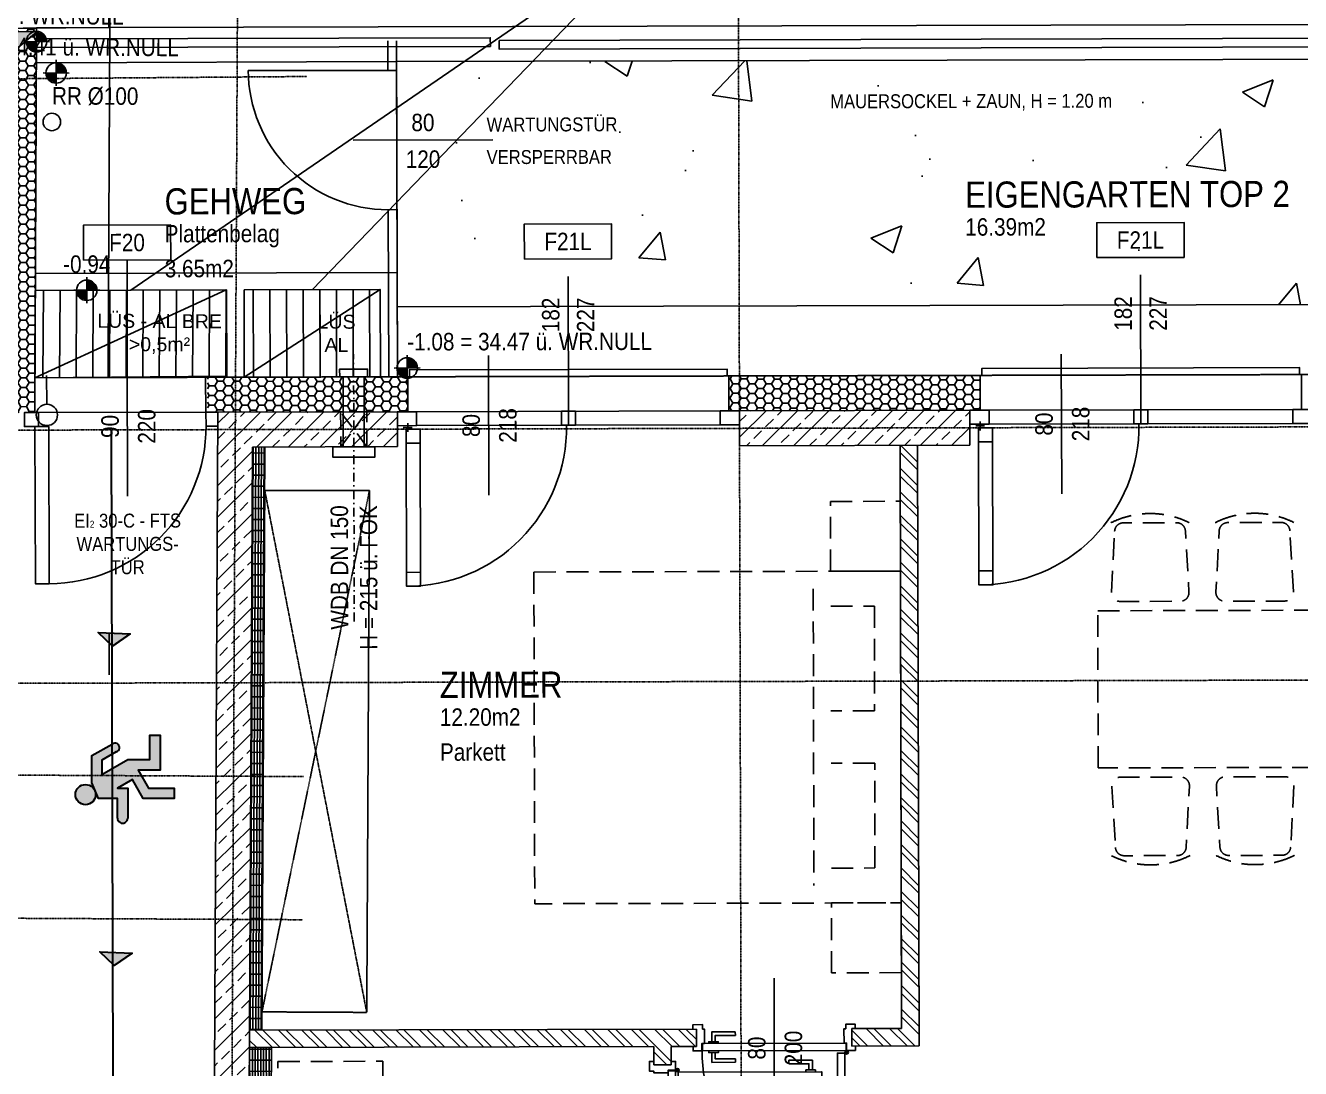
# Model space of a CAD drawing. Header units: millimetres. Extents: x -5498 to 144064, y 340 to 109563.
# Drawn here: x 21912 to 29217, y 68796 to 74769 of the extents above; entities that cross this region are included whole.
import ezdxf
from ezdxf.enums import TextEntityAlignment as Align

# ---------------------------------------------------------------- set-up
doc = ezdxf.new("R2010")
doc.units = ezdxf.units.MM
for name, pattern in [('HIDDEN', [0.375, 0.25, -0.125]), ('HIDDEN2', [0.1875, 0.125, -0.0625]), ('STRICHLINIE', [0.75, 0.5, -0.25]), ('STRICHPUNKT', [1, 0.5, -0.25, 0, -0.25])]:
    doc.linetypes.add(name, pattern=pattern)
doc.layers.add('00_HLP---------M0', color=251, linetype='Continuous', plot=False)
for name, color, linetype in [('00_HLP-G00-LEG-M0', 6, 'Continuous'), ('01-BFL-G00-LEG-M0', 251, 'Continuous'), ('01-SYM-G00-Leg-M0', 251, 'Continuous'), ('01-TXT---------M0', 251, 'Continuous'), ('01-TXT---------PP', 1, 'Continuous'), ('01-TXT-G00-LEG-M0', 1, 'Continuous'), ('02-ANS-G00-LEG-M0', 251, 'Continuous'), ('02-ANS-G00-LEG-Rigol', 251, 'Continuous'), ('02-AXO-G00-LEG-M0', 251, 'STRICHPUNKT'), ('02-FIL-G00-LEG-GK', 251, 'Continuous'), ('02-FIL-G00-LEG-GRÜN', 251, 'Continuous'), ('02-FIL-G00-LEG-LILA', 251, 'Continuous'), ('02-FIL-G00-LEG-ORANGE', 251, 'Continuous'), ('02-FIL-G00-Leg-STB', 251, 'Continuous'), ('02-TWA---------M0', 251, 'Continuous'), ('02-TWA-G00-LEG-M0', 251, 'Continuous'), ('02-TWB-G00-LEG-M0', 251, 'Continuous'), ('02-WDA---------M0', 251, 'Continuous'), ('02-WDA-G00-LEG-M0', 251, 'Continuous'), ('02-ZWA---------M0', 251, 'Continuous'), ('02-ZWA-G00-LEG-M0', 251, 'Continuous'), ('03-SYM-G00-LEG-M0', 251, 'Continuous'), ('04-HLP---------M0', 251, 'HIDDEN2'), ('04-STO---------M0', 251, 'Continuous'), ('04-SYM---------EP', 251, 'Continuous'), ('04-SYM-G00-LEG-EP', 251, 'Continuous'), ('04-TXT---------EP', 251, 'Continuous'), ('04-TXT-G00-Leg-M0', 251, 'Continuous'), ('04-TXT-G00-LEG-POS', 8, 'Continuous'), ('05-STO--------M0', 251, 'Continuous'), ('05-STO-G00-LEG-M0', 251, 'Continuous'), ('05-SYM---------M0', 251, 'Continuous'), ('05-SYM--------M0', 251, 'Continuous'), ('05-SYM-G00-LEG-M0', 251, 'Continuous'), ('05-TXT---------PP', 8, 'Continuous'), ('05-TXT--------M0', 251, 'Continuous'), ('05-TXT-G00-LEG-M0', 251, 'Continuous'), ('07-SAN---------M0', 251, 'Continuous'), ('07-SAN-G00-LEG-M0', 251, 'Continuous'), ('07-TXT-G00-LEG-M0', 251, 'Continuous'), ('07_MOB-G00-LEG-M0', 6, 'HIDDEN2'), ('09-VER-G00-LEG-GRUNDSTÜCKSGRENZE', 251, 'Continuous'), ('09-WEG_G00-LEG-M0', 251, 'Continuous')]:
    doc.layers.add(name, color=color, linetype=linetype)
doc.layers.add('E_BRANDMELDE', color=1, linetype='Continuous', true_color=0xec0407)
doc.styles.add('ARIAL', font='arial.ttf', dxfattribs={"width": 0.85})
doc.styles.add('ET_LEGENDE - Wohnung$0$ROMANS', font='romans.shx', dxfattribs={"width": 0.6})
doc.styles.get("Standard").update_dxf_attribs({"font": 'arial.ttf'})
pattern_1 = [(44.70755, (-20078.77, 18756.93), (-89.34302, 90.25976), []), (44.70755, (-19988.97, 18756.47), (-89.34302, 90.25976), [63.5, -31.75])]
pattern_2 = [(359.70755, (-20078.772, 18756.93), (47.764726, 27.252854), [31.75, -63.5]), (119.70755, (-20078.772, 18756.93), (-47.484027, 27.739039), [31.75, -63.5]), (59.70755, (-20078.772, 18756.93), (0.280699, 54.991893), [-63.5, 31.75])]
pattern_3 = [(135.1423, (31995.2, 67277.07), (-67.1844, -67.519), []), (135.1423, (31995.09, 67321.97), (-67.1844, -67.519), [])]

# ---------------------------------------------------------------- blocks, each defined once
blk = doc.blocks.new('*U47')
blk.add_line((0, 65), (0, 240))
blk.add_circle((0, 0), 65)
at = {"style": 'ET_LEGENDE - Wohnung$0$ROMANS', "width": 0.6, "flags": 1}
for tag, p in [('RAUMBUCHNUMMER', (0, -400)), ('ANLAGE', (0, -550))]:
    blk.add_attdef(tag, text='', height=100, dxfattribs=at).set_placement(p, align=Align.MIDDLE)
for tag, p in [('TEILANLAGE_NR', (0, -700)), ('KOMPONENTE', (0, -850)), ('KOMPONENTE_NR', (0, -1000)), ('BEZEICHNUNG', (0, -1150)), ('TYP', (0, -1300)), ('HERSTELLER', (0, -1450)), ('MODEL', (0, -1600)), ('LEISTUNG_MAX', (0, -1750)), ('SPEZIFISCH_1', (0, -1900)), ('SPEZIFISCH_2', (0, -2050)), ('SPEZIFISCH_3', (0, -2200)), ('SPEZIFISCH_4', (0, -2350)), ('SPEZIFISCH_5', (0, -2500)), ('GEWERKE_CODE', (0, -2650)), ('LV_POS', (0, -2800)), ('ZAEHLER', (0, -2950)), ('PLATZHALTER_1', (0, -3100)), ('PLATZHALTER_2', (0, -3250)), ('PLATZHALTER_3', (0, -3400)), ('JOBLISTE_VDMA', (0, -3550)), ('ET_SPEZIFISCH_1', (0, -3700)), ('ET_SPEZIFISCH_2', (0, -3850)), ('ET_SPEZIFISCH_3', (0, -4000)), ('ET_SPEZIFISCH_4', (0, -4150)), ('ET_SPEZIFISCH_5', (0, -4300)), ('ET_SPEZIFISCH_6', (0, -4450)), ('ET_SPEZIFISCH_7', (0, -4600))]:
    blk.add_attdef(tag, text='', height=100, dxfattribs=at).set_placement(p, align=Align.MIDDLE_CENTER)
blk = doc.blocks.new('01-SQM')
at = {"layer": '01-TXT---------M0', "color": 1, "style": 'ARIAL', "width": 0.85}
blk.add_attdef('ROOM', (0, 0), '', height=0.15, dxfattribs=at)
blk.add_attdef('AREA', text='', height=0.1, dxfattribs=at).set_placement((0, -0.06), align=Align.TOP_LEFT)
at = {"layer": '01-TXT---------PP', "color": 1, "style": 'ARIAL', "width": 0.85}
blk.add_attdef('NR', text='', height=0.15, dxfattribs=at).set_placement((-0.1173, 0), align=Align.RIGHT)
blk.add_attdef('FLOOR', text='', height=0.1, dxfattribs=at).set_placement((0, -0.26), align=Align.TOP_LEFT)
blk = doc.blocks.new('05-TXT')
at = {"layer": '05-TXT--------M0'}
blk.add_line((-0.4, 0), (0.4, 0), dxfattribs=at)
at = {"layer": '05-TXT--------M0', "color": 8, "style": 'ARIAL', "width": 0.85}
blk.add_attdef('BREITE', text='', height=0.1, dxfattribs=at).set_placement((0, 0.05), align=Align.CENTER)
blk.add_attdef('HÖHE', text='', height=0.1, rotation=360, dxfattribs=at).set_placement((0, -0.06), align=Align.TOP_CENTER)
blk = doc.blocks.new('TÜR-80_10er-WAND')
at = {"layer": '00_HLP---------M0'}
for points in [[(-0.3575, 0.027), (-0.3575, 0.083), (-0.2225, 0.083)], [(-0.2225, 0.063), (-0.2225, 0.083)], [(0.4, 0.017), (-0.4, 0.017)], [(-0.375, 0.017), (-0.375, 0.027), (-0.32, 0.027), (-0.32, 0.017)], [(-0.3375, 0.027), (-0.3375, 0.063), (-0.2225, 0.063)], [(-0.375, -0.025), (-0.375, -0.035), (-0.32, -0.035), (-0.32, -0.025)], [(-0.3575, -0.035), (-0.3575, -0.091), (-0.2225, -0.091)], [(-0.3375, -0.035), (-0.3375, -0.071), (-0.2225, -0.071)], [(-0.2225, -0.071), (-0.2225, -0.091)]]:
    blk.add_lwpolyline(points, dxfattribs=at)
blk.add_lwpolyline([(0.4115, -0.025), (-0.4115, -0.025), (-0.4115, -0.025), (-0.4115, 0.017), (0.4115, 0.017)], close=True, dxfattribs=at)
at = {"layer": '02-ZWA---------M0'}
for points in [[(-0.445, 0.1), (-0.445, 0)], [(0.445, 0.1), (0.445, 0)]]:
    blk.add_lwpolyline(points, dxfattribs=at)
at = {"layer": '05-STO--------M0'}
for points in [[(-0.465, 0.1), (-0.465, 0.125), (-0.41, 0.125), (-0.41, 0.1), (-0.4, 0.1), (-0.4, 0.017), (-0.415, 0.017), (-0.415, -0.025), (-0.465, -0.025), (-0.465, 0)], [(0.465, 0.1), (0.465, 0.125), (0.41, 0.125), (0.41, 0.1), (0.4, 0.1), (0.4, 0.017), (0.415, 0.017), (0.415, -0.025), (0.465, -0.025), (0.465, 0)]]:
    blk.add_lwpolyline(points, dxfattribs=at)
at = {"layer": '05-SYM---------M0'}
for points in [[(0.352, -0.8085), (0.296, -0.8085), (0.296, -0.6735)], [(0.316, -0.6735), (0.296, -0.6735)], [(0.352, -0.7885), (0.316, -0.7885), (0.316, -0.6735)], [(0.414, -0.8085), (0.47, -0.8085), (0.47, -0.6735)], [(0.414, -0.7885), (0.45, -0.7885), (0.45, -0.6735)], [(0.45, -0.6735), (0.47, -0.6735)], [(0.362, -0.826), (0.352, -0.826), (0.352, -0.771), (0.362, -0.771)], [(0.404, -0.826), (0.414, -0.826), (0.414, -0.771), (0.404, -0.771)]]:
    blk.add_lwpolyline(points, dxfattribs=at)
at = {"layer": '05-SYM--------M0'}
blk.add_lwpolyline([(0.404, -0.0395), (0.404, -0.8625), (0.404, -0.8625), (0.362, -0.8625), (0.362, -0.0395)], close=True, dxfattribs=at)
for points in [[(0.41, -0.036), (0.42, -0.036)], [(0.415, -0.031), (0.415, -0.041)]]:
    blk.add_lwpolyline(points, dxfattribs=at)
blk.add_circle((0.415, -0.036), 0.01, dxfattribs=at)
blk.add_arc((0.415, -0.036), 0.8282, 176.33088, 266.33088, dxfattribs=at)
blk = doc.blocks.new('01-HK1')
for p, q in [((-0.0005, -0.0742), (-0.0005, 0.0742)), ((0.0737, 0), (-0.0747, 0))]:
    blk.add_line(p, q)
blk.add_circle((-0.0005, 0), 0.0586)
for points in [[(-0.0005, 0.0586), (0.0409, 0.0414), (-0.0005, 0)], [(-0.0005, 0), (0.0581, 0), (0.0409, 0.0414)], [(-0.0591, 0), (-0.0419, -0.0414), (-0.0005, 0)], [(-0.0419, -0.0414), (-0.0005, -0.0586), (-0.0005, 0)]]:
    blk.add_solid(points)
at = {"layer": '01-TXT---------M0', "color": 8, "style": 'ARIAL', "width": 0.85}
blk.add_attdef('HEIGHT', text='', height=0.1, dxfattribs=at).set_placement((0, 0.2), align=Align.TOP_CENTER)
blk = doc.blocks.new('FENSTER_184-EG')
at = {"layer": '02-WDA---------M0'}
for points in [[(0.06, -0.2), (0.06, -0.4)], [(1.9, -0.2), (1.9, -0.4)]]:
    blk.add_lwpolyline(points, dxfattribs=at)
at = {"layer": '04-HLP---------M0', "linetype": 'Continuous'}
for points in [[(0.13, 0.72), (0.13, 0.8), (0.05, 0.8), (0.05, 0.72)], [(0.13, -0.1), (0.13, -0.02), (0.05, -0.02), (0.05, -0.1)]]:
    blk.add_lwpolyline(points, close=True, dxfattribs=at)
for points in [[(0.05, 0.72), (0.05, -0.02)], [(0.13, 0.72), (0.13, -0.02)]]:
    blk.add_lwpolyline(points, dxfattribs=at)
at = {"layer": '04-HLP---------M0'}
for points in [[(0.034, -0.11), (0.084, -0.11)], [(0.059, -0.135), (0.059, -0.085)]]:
    blk.add_lwpolyline(points, dxfattribs=at)
at = {"layer": '04-HLP---------M0', "linetype": 'Continuous'}
blk.add_arc((0.059, -0.11), 0.91, 359.48381, 90.46457, dxfattribs=at)
at = {"layer": '04-STO---------M0'}
for points in [[(0.11, -0.2), (0, -0.2), (0, -0.12), (0.11, -0.12)], [(0.94, -0.2), (1.02, -0.2), (1.02, -0.12), (0.94, -0.12)], [(1.85, -0.2), (1.96, -0.2), (1.96, -0.12), (1.85, -0.12)]]:
    blk.add_lwpolyline(points, close=True, dxfattribs=at)
at = {"layer": '04-SYM---------EP'}
for p, q in [((1.85, -0.12), (0.11, -0.12)), ((1.85, -0.2), (0.11, -0.2))]:
    blk.add_line(p, q, dxfattribs=at)
blk = doc.blocks.new('04-TXT')
blk.add_line((0, 0), (0.8529, 0))
at = {"layer": '04-TXT---------EP', "color": 8, "style": 'ARIAL', "width": 0.85}
blk.add_attdef('WIDTH', text='', height=0.1, dxfattribs=at).set_placement((0.6322, 0.05), align=Align.CENTER)
blk.add_attdef('HEIGHT', text='', height=0.1, dxfattribs=at).set_placement((0.6322, -0.05), align=Align.TOP_CENTER)
blk = doc.blocks.new('07-WM')
at = {"linetype": 'HIDDEN', "ltscale": 0.5}
blk.add_lwpolyline([(0.05, -0.05), (0.05, -0.65), (0.65, -0.65), (0.65, -0.05)], close=True, dxfattribs=at)
blk = doc.blocks.new('möbel_tisch_gross')
blk.add_lwpolyline([(-0.45, 0.9), (-0.45, -0.9), (0.45, -0.9), (0.45, 0.9)], close=True)
at = {"flags": 128}
for points in [[(-0.906, 0.8009, 0.39805), (-0.9532, 0.751), (-0.9532, 0.4456, 0.39805), (-0.906, 0.3957), (-0.556, 0.3762, 0.430564), (-0.5032, 0.4262), (-0.5032, 0.7704, 0.430564), (-0.556, 0.8204)], [(0.906, 0.8009, -0.39805), (0.9532, 0.751), (0.9532, 0.4456, -0.39805), (0.906, 0.3957), (0.556, 0.3762, -0.430564), (0.5032, 0.4262), (0.5032, 0.7704, -0.430564), (0.556, 0.8204)], [(-0.906, 0.2021, 0.39805), (-0.9532, 0.1521), (-0.9532, -0.1533, 0.39805), (-0.906, -0.2032), (-0.556, -0.2226, 0.430564), (-0.5032, -0.1727), (-0.5032, 0.1716, 0.430564), (-0.556, 0.2215)], [(0.906, 0.2021, -0.39805), (0.9532, 0.1521), (0.9532, -0.1533, -0.39805), (0.906, -0.2032), (0.556, -0.2226, -0.430564), (0.5032, -0.1727), (0.5032, 0.1716, -0.430564), (0.556, 0.2215)], [(-0.906, -0.8021, -0.39805), (-0.9532, -0.7521), (-0.9532, -0.4467, -0.39805), (-0.906, -0.3968), (-0.556, -0.3774, -0.430564), (-0.5032, -0.4273), (-0.5032, -0.7716, -0.430564), (-0.556, -0.8215)], [(0.906, -0.8021, 0.39805), (0.9532, -0.7521), (0.9532, -0.4467, 0.39805), (0.906, -0.3968), (0.556, -0.3774, 0.430564), (0.5032, -0.4273), (0.5032, -0.7716, 0.430564), (0.556, -0.8215)]]:
    blk.add_lwpolyline(points, format="xyb", close=True, dxfattribs=at)
for centre, start, end in [((-0.5032, 0.5983), 153.43495, 206.56505), ((0.5032, 0.5983), 333.43495, 26.56505), ((-0.5032, -0.0006), 153.43495, 206.56505), ((0.5032, -0.0006), 333.43495, 26.56505), ((-0.5032, -0.5994), 153.43495, 206.56505), ((0.5032, -0.5994), 333.43495, 26.56505)]:
    blk.add_arc(centre, 0.5031, start, end)
blk = doc.blocks.new('BETT')
for points in [[(0, 0.95), (-0.4, 0.95), (-0.4, 1.35), (0, 1.35)], [(0, -1.35), (-0.4, -1.35), (-0.4, -0.95), (0, -0.95)]]:
    blk.add_lwpolyline(points, close=True)
at = {"flags": 128}
blk.add_lwpolyline([(-2.1, 0.95), (-2.1, -0.95), (0, -0.95), (0, 0.95)], close=True, dxfattribs=at)
for points in [[(-0.5, 0.85), (-0.5, -0.85)], [(-0.4, 0.75), (-0.15, 0.75), (-0.15, 0.15), (-0.4, 0.15)], [(-0.4, -0.75), (-0.15, -0.75), (-0.15, -0.15), (-0.4, -0.15)]]:
    blk.add_lwpolyline(points)
blk = doc.blocks.new('03-rar')
blk.add_circle((0, 0), 0.05)
at = {"layer": '01-TXT---------M0', "color": 8, "style": 'ARIAL', "width": 0.85}
blk.add_attdef('RR', text='', height=0.1, dxfattribs=at).set_placement((0, 0.1), align=Align.CENTER)
blk = doc.blocks.new('WANDLÜFER')
at = {"layer": '02-TWA---------M0', "linetype": 'HIDDEN2', "ltscale": 0.75}
for points in [[(0.075, 0), (0.075, -0.2), (-0.075, -0.2), (-0.075, 0), (0.075, 0)], [(-0.075, 0), (0.075, -0.2)], [(0.075, 0), (-0.075, -0.2)]]:
    blk.add_lwpolyline(points, dxfattribs=at)
at = {"layer": '07-SAN---------M0', "linetype": 'STRICHPUNKT', "ltscale": 0.1}
blk.add_lwpolyline([(0, 1), (0, -0.53)], dxfattribs=at)
at = {"layer": '07-SAN---------M0'}
for points in [[(0, 0), (-0.12, 0), (-0.12, 0.06), (0.12, 0.06), (0.12, 0)], [(0.08, -0.4), (-0.08, -0.4), (-0.08, -0.445), (0.08, -0.445)]]:
    blk.add_lwpolyline(points, close=True, dxfattribs=at)
for points in [[(-0.06, 0), (-0.06, -0.4)], [(0.06, 0), (0.06, -0.4)]]:
    blk.add_lwpolyline(points, dxfattribs=at)
blk = doc.blocks.new('türachse&qualität')
at = {"layer": '05-SYM---------M0'}
blk.add_line((-0.4, 0), (-0.4, 0), dxfattribs=at)
at = {"layer": '05-TXT---------PP'}
blk.add_lwpolyline([(-0.5, -0.25), (-0.5, 0.25), (-0.7, 0.25), (-0.7, -0.25)], close=True, dxfattribs=at)
at = {"layer": '05-TXT---------PP', "color": 8, "style": 'ARIAL', "text_generation_flag": 6, "width": 0.85}
blk.add_attdef('POS.NR.', text='', height=0.1, rotation=270, dxfattribs=at).set_placement((-0.6529, -0.0112), align=Align.TOP_CENTER)
blk = doc.blocks.new('4444444')
at = {"lineweight": 30}
h = blk.add_hatch(color=100, dxfattribs=at)
h.dxf.hatch_style = 1
h.paths.add_polyline_path([(431810.8, 98429.5), (431736, 98429.5), (431806.7, 98326.5)])
h.paths.add_polyline_path([(431814, 98511.5), (431736, 98429.5), (431810.8, 98429.5)])
at = {"color": 102, "lineweight": 30, "true_color": 0x21de37}
blk.add_lwpolyline([(431736, 98429.5), (431806.7, 98326.5), (431736, 98429.5), (431814, 98511.5), (431806.7, 98326.5)], dxfattribs=at)
blk = doc.blocks.new('9809550')
at = {"color": 18, "lineweight": 30, "true_color": 0x000000}
for points in [[(423921.7, 99168.8), (423956.8, 99168.8), (423956.8, 99202.9), (423984.5, 99214.5), (424033.7, 99214.5), (424053.8, 99178.3)], [(424040.2, 99170.9), (424025.2, 99196.7), (423999.7, 99196.8), (424026.2, 99150.3), (424026.2, 99110.9), (424070.2, 99110.9), (424070.2, 99092.3), (424007.5, 99092.3), (424007.5, 99131.7), (423975, 99113.1), (423975, 99067), (423956.5, 99067), (423956.5, 99122.4), (423990.5, 99141.9), (423975.1, 99168.8), (423975.1, 99150.2), (423921.7, 99150.3)]]:
    blk.add_lwpolyline(points, dxfattribs=at)
blk.add_circle((423963.6, 99225.9), 18.1, dxfattribs=at)
for centre, radius, start, end in [((423921.7, 99159.5), 9.27, 89.9849, 270.0151), ((424047.8, 99173.1), 7.96, 195.7299, 41.4005)]:
    blk.add_arc(centre, radius, start, end, dxfattribs=at)
blk = doc.blocks.new('750298750')
h = blk.add_hatch(color=3)
h.paths.add_polyline_path([(426943.6, 99576.9), (426968.1, 99576.8), (426982.5, 99552, 1.25347), (426995.6, 99559.2), (426976.3, 99594), (426929, 99594), (426902.3, 99582.8), (426902.3, 99550), (426868.6, 99550, 1), (426868.6, 99532.2), (426919.9, 99532.1), (426919.9, 99550), (426934.8, 99524.1), (426902.1, 99505.4), (426902.1, 99452.1), (426919.8, 99452.1), (426919.8, 99496.4), (426951.1, 99514.3), (426951.1, 99476.4), (427011.4, 99476.4), (427011.4, 99494.3), (426969.1, 99494.3), (426969.1, 99532.2)])
h.paths.add_polyline_path([(426891.5, 99604.9, 1), (426926.3, 99604.9, 1)])
at = {"xscale": 0.9619413167778113, "yscale": 0.9619413167778113, "zscale": 0.9619413167778113}
blk.add_blockref('9809550', (19080.8, 4155.4), dxfattribs=at)

msp = doc.modelspace()

# ---------------------------------------------------------------- hatches: boundary and pattern name
at = {"layer": '02-ANS-G00-LEG-Rigol'}
h = msp.add_hatch(dxfattribs=at)
h.set_pattern_fill('ANSI31', color=256, scale=30, angle=152.04654, style=0)
h.set_pattern_definition([(89.70755, (-20078.77, 18756.93), (-95.24876, 0.48618), [])])
h.paths.add_polyline_path([(21968.4, 73252.2), (23064.6, 73254.9), (23065.9, 72760.1), (21965.9, 72752.2)])
h = msp.add_hatch(dxfattribs=at)
h.set_pattern_fill('ANSI31', color=256, scale=30, angle=152.04654, style=0)
h.set_pattern_definition([(90.1423, (31995.2, 67277.07), (-95.2497, -0.2366), [])])
h.paths.add_polyline_path([(23165.9, 72755.2), (23945.9, 72757.1), (23944.6, 73257.1), (23164.6, 73255.2)])
at = {"layer": '02-FIL-G00-LEG-GK'}
h = msp.add_hatch(dxfattribs=at)
h.set_pattern_fill('GRATE', color=256, scale=20, angle=197.04654, style=0)
h.set_pattern_definition([(89.70755, (-20078.772, 18756.931), (-15.8747932, 0.0810293), []), (179.70755, (-20078.77, 18756.93), (-0.324117, -63.49917), [])])
h.paths.add_polyline_path([(23283.7, 72355.4), (23213.7, 72355.3), (23196.7, 69015.2), (23266.7, 69015.4)])
h = msp.add_hatch(dxfattribs=at)
h.set_pattern_fill('GRATE', color=256, scale=20, angle=197.04654, style=0)
h.set_pattern_definition([(90.1423, (31995.2, 67277.069), (-15.87495, -0.039428), []), (180.1423, (31995.2, 67277.07), (0.1577, -63.4998), [])])
h.paths.add_polyline_path([(23196.2, 68915.2), (23192.4, 68185.2), (23317.4, 68185.5), (23321.2, 68915.5)])
at = {"layer": '02-FIL-G00-LEG-GRÜN'}
h = msp.add_hatch(dxfattribs=at)
h.set_pattern_fill('AR-CONC', color=256, scale=10, angle=107.33899, style=0)
h.set_pattern_definition([(50.435, (31995.2, 67277), (1823, -145.56), [190.5, -2095.5]), (355.435, (31995.2, 67277), (-366.92, 1907.84), [152.4, -1676.4]), (100.886, (32147.1, 67265), (1456.1, 1762.27), [161.9, -1780.9]), (46.619, (31991.3, 67785), (2713.9, -399.84), [285.75, -3143.25]), (97.07, (32217.5, 67751.7), (2355.2, 2492.2), [242.85, -2671.35]), (351.619, (31991.3, 67785), (2355.2, 2492.2), [228.6, -2514.6]), (21.435, (32246.3, 67660), (1523.86, -1011.12), [190.5, -2095.5]), (326.435, (32246.3, 67660), (604.03, 1846.52), [152.4, -1676.4]), (71.886, (32373.3, 67575.7), (2127.89, 835.4), [161.9, -1780.9]), (37.935, (31995.2, 67277.1), (24.47, 845.76), [0, -1656.08, 0, -1701.8, 0, -1682.75]), (7.935, (31995.2, 67277.1), (660.576, 1006.847), [0, -970.28, 0, -1617.98, 0, -641.35]), (327.935, (31428.8, 67272.8), (1356.302, -46.997), [0, -635, 0, -1981.2, 0, -2628.9]), (317.935, (31174.8, 67270.8), (1479.32, 265.5), [0, -825.5, 0, -1315.72, 0, -1866.9])])
h.paths.add_polyline_path([(33117.9, 74535.3), (33167.9, 74535.4), (33171.3, 73180), (44541.5, 73208.2), (44550.6, 74613.7), (24047.8, 74562.7), (24041.6, 73352.1), (24042.1, 73157.3), (33121.3, 73179.9)])
at = {"layer": '02-FIL-G00-LEG-LILA'}
h = msp.add_hatch(dxfattribs=at)
h.set_pattern_fill('HONEY', color=256, scale=10, angle=107.04654, style=0)
h.set_pattern_definition([(360, (-23245.73, -3508.606), (47.625, 27.4963), [31.75, -63.5]), (120, (-23245.73, -3508.606), (-47.624994, 27.49631), [31.75, -63.5]), (60, (-23245.73, -3508.606), (6e-06, 54.99261), [-63.5, 31.75])])
h.paths.add_polyline_path([(21976, 74731.7), (21976, 74735.4), (21776, 74733.9), (14733.4, 74679.3), (14734.8, 74509.3), (21775.1, 74563.9)])
h = msp.add_hatch(dxfattribs=at)
h.set_pattern_fill('HONEY', color=256, scale=10, angle=107.04654, style=0)
h.set_pattern_definition([(0.1423, (31995.2, 67277.07), (47.55656, 27.6145), [31.75, -63.5]), (120.1423, (31995.2, 67277.07), (-47.69314, 27.37794), [31.75, -63.5]), (60.1423, (31995.2, 67277.07), (-0.13658, 54.99244), [-63.5, 31.75])])
h.paths.add_polyline_path([(21976, 74735.4), (21775.1, 74563.9), (21764.9, 72551.7), (21906.4, 72552), (21964.9, 72552.2), (21965.9, 72752.2), (21968.4, 73252.2)])
h = msp.add_hatch(dxfattribs=at)
h.set_pattern_fill('HONEY', color=256, scale=10, angle=107.04654, style=0)
h.set_pattern_definition(pattern_2)
h.paths.add_polyline_path([(21976, 74735.4), (21976.1, 74754.1), (21776.1, 74752.6), (21776, 74733.9)])
h = msp.add_hatch(dxfattribs=at)
h.set_pattern_fill('HONEY', color=256, scale=10, angle=107.04654, style=0)
h.set_pattern_definition(pattern_2)
h.paths.add_polyline_path([(27382.3, 72765.6), (25942.3, 72762.1), (25942.8, 72562.1), (26000.3, 72562.2), (27322.8, 72565.5), (27382.8, 72565.6)])
h = msp.add_hatch(dxfattribs=at)
h.set_pattern_fill('HONEY', color=256, scale=10, angle=107.04654, style=0)
h.set_pattern_definition(pattern_2)
h.paths.add_polyline_path([(22954.9, 72554.6), (23014.9, 72554.8), (24042.8, 72557.3), (24102.8, 72557.5), (24102.3, 72757.5), (22954.4, 72754.6)])
at = {"layer": '02-FIL-G00-LEG-ORANGE'}
h = msp.add_hatch(dxfattribs=at)
h.set_pattern_fill('ANSI32', color=256, scale=10, angle=197.04654, style=0)
h.set_pattern_definition(pattern_3)
h.paths.add_polyline_path([(27023.3, 72364.7), (26923.3, 72364.5), (26931.6, 69024.5), (26646.6, 69023.8), (26646.9, 68923.8), (27031.9, 68924.7)])
h = msp.add_hatch(dxfattribs=at)
h.set_pattern_fill('ANSI32', color=256, scale=10, angle=197.04654, style=0)
h.set_pattern_definition(pattern_3)
h.paths.add_polyline_path([(23196.7, 69015.2), (23196.2, 68915.2), (25511.9, 68921), (25512.1, 68816), (25612.1, 68816.2), (25611.9, 68921.2), (25756.9, 68921.6), (25756.6, 69021.6)])
at = {"layer": '02-FIL-G00-Leg-STB'}
h = msp.add_hatch(dxfattribs=at)
h.set_pattern_fill('ANSI33', color=256, scale=20, angle=107.04654, style=0)
h.set_pattern_definition(pattern_1)
h.paths.add_polyline_path([(23213.7, 72355.3), (24043.3, 72357.3), (24042.8, 72557.3), (23014.9, 72554.8), (22960.8, 61954.6), (23969.2, 61957.1), (23968.7, 62157.1), (23161.7, 62155.1)])
h = msp.add_hatch(dxfattribs=at)
h.set_pattern_fill('ANSI33', color=256, scale=20, angle=107.04654, style=0)
h.set_pattern_definition(pattern_1)
h.paths.add_polyline_path([(27322.8, 72565.5), (26002.8, 72562.2), (26003.3, 72362.2), (27323.3, 72365.5)])

# ---------------------------------------------------------------- linework, layer by layer
msp.add_line((22390.8, 71284), (22391, 71049.5))
at = {"color": 102, "lineweight": 30, "true_color": 0x21de37}
msp.add_lwpolyline([(22403.3, 72453.3), (22418, 66517.2)], dxfattribs=at)
at = {"layer": '01-BFL-G00-LEG-M0', "linetype": 'STRICHLINIE'}
msp.add_lwpolyline([(49705.6, 88430.9), (49608.3, 75014.7), (49588.1, 72820.8), (22385.3, 72753.2), (22395.5, 74752.9), (22413.6, 88687.5)], dxfattribs=at)
at = {"layer": '02-ANS-G00-LEG-M0'}
for points in [[(21976.1, 74755.4), (22389.1, 74758.6), (44751.9, 74814.2), (44738.9, 72808.7)], [(24625.2, 74684), (44652.1, 74738.9), (44652.2, 74688.9), (24625.4, 74634), (24625.2, 74684)], [(21977.7, 74555.4), (24038.6, 74562.7), (44550.6, 74613.7), (44538.9, 72810)], [(24112.3, 72757.5), (24112.2, 72797.5), (25932.2, 72802), (25932.3, 72762)], [(27392.3, 72765.7), (27392.2, 72805.7), (29212.2, 72810.2), (29212.3, 72770.2)]]:
    msp.add_lwpolyline(points, dxfattribs=at)
at = {"layer": '02-ANS-G00-LEG-Rigol'}
for points in [[(21968.4, 73252.2), (23064.6, 73254.9), (23065.9, 72760.1), (21965.9, 72752.2), (21968.4, 73252.2)], [(22944.4, 72754.6), (21965.9, 72752.2), (21964.9, 72552.2), (22944.9, 72554.6)]]:
    msp.add_lwpolyline(points, close=True, dxfattribs=at)
at = {"layer": '02-AXO-G00-LEG-M0'}
for points in [[(23136.7, 76837.1), (23022.4, 54437.4)], [(26035.1, 59562.2), (25992.4, 76762.2)], [(2505.1, 74314.5), (23524.7, 74477.4)], [(21664.3, 72451.4), (46982.2, 72514.3), (46982.2, 72514.3)], [(21656.9, 71001.4), (46985.8, 71064.3), (46985.8, 71064.3)], [(23504.2, 70467.6), (2486, 70574.8)], [(23500.1, 69647.6), (2481.8, 69754.8)]]:
    msp.add_lwpolyline(points, dxfattribs=at)
at = {"layer": '02-FIL-G00-LEG-LILA'}
msp.add_lwpolyline([(21775.1, 74563.9), (21975.4, 74731.2)], dxfattribs=at)
at = {"layer": '02-TWA-G00-LEG-M0'}
for p, q in [((24042.8, 72557.3), (23014.9, 72554.8)), ((27322.8, 72565.5), (26002.8, 72562.2)), ((23161.7, 62155.1), (23213.7, 72355.3)), ((23213.7, 72355.3), (24043.3, 72357.3)), ((26003.3, 72362.2), (27323.3, 72365.5))]:
    msp.add_line(p, q, dxfattribs=at)
for points in [[(23969.2, 61957.1), (22960.8, 61954.6), (23014.9, 72554.8)], [(24042.8, 72557.3), (24043.3, 72357.3)], [(26002.8, 72562.2), (26003.3, 72362.2)], [(27322.8, 72565.5), (27323.3, 72365.5)]]:
    msp.add_lwpolyline(points, dxfattribs=at)
at = {"layer": '02-TWB-G00-LEG-M0'}
msp.add_lwpolyline([(22499.5, 95322.7), (22520.7, 92934), (24188.2, 92953.7), (24212.5, 90043), (22554.6, 90026.2), (22596.5, 85489.1), (24254.4, 85505.9), (24220, 78760.8), (22377.3, 78750.8), (22390.5, 74757.3), (7395.3, 74642.4), (7434.9, 105054.1)], dxfattribs=at)
at = {"layer": '02-WDA-G00-LEG-M0'}
for p, q in [((21976, 74735.4), (7395.2, 74622.4)), ((21964.9, 72552.2), (21976, 74735.4)), ((24041.6, 73354.9), (24038.6, 74562.7)), ((27392.3, 72765.7), (25932.3, 72762)), ((30462.3, 72773.3), (29212.3, 72770.2)), ((24112.3, 72757.5), (22944.4, 72754.6))]:
    msp.add_line(p, q, dxfattribs=at)
msp.add_lwpolyline([(21976, 74735.4), (21976.1, 74754.1), (21776.1, 74752.6), (21776, 74733.9)], close=True, dxfattribs=at)
msp.add_lwpolyline([(22944.9, 72554.6), (22944.4, 72754.6)], dxfattribs=at)
at = {"layer": '02-ZWA-G00-LEG-M0'}
for p, q in [((23266.7, 69015.4), (23283.7, 72355.4)), ((26923.3, 72364.5), (26931.6, 69024.5)), ((27023.3, 72364.7), (27031.9, 68924.7)), ((23196.7, 69015.2), (25756.6, 69021.6)), ((26646.6, 69023.8), (26931.6, 69024.5)), ((23196.2, 68915.2), (25511.9, 68921)), ((23317.4, 68185.3), (23321.2, 68915.3)), ((25511.9, 68921), (25512.1, 68816)), ((25611.9, 68921.2), (25756.9, 68921.6)), ((25611.9, 68921.2), (25612.1, 68816.2)), ((26646.9, 68923.8), (27031.9, 68924.7))]:
    msp.add_line(p, q, dxfattribs=at)
msp.add_lwpolyline([(21975.6, 74643.2), (24575.6, 74649.7), (24575.4, 74699.7), (21975.9, 74693.2)], close=True, dxfattribs=at)
at = {"layer": '05-STO-G00-LEG-M0'}
for points in [[(21986.4, 72552.2), (21906.4, 72552), (21906, 72472), (21986.6, 72472.2)], [(23014.9, 72554.8), (22946.4, 72554.6), (22946.6, 72474.6), (23014.5, 72474.8)], [(21966.6, 72472.2), (21968.8, 71572.2), (22048.8, 71572.4), (22046.6, 72472.4)]]:
    msp.add_lwpolyline(points, close=True, dxfattribs=at)
at = {"layer": '05-SYM-G00-LEG-M0'}
msp.add_arc((22046.6, 72472.4), 900, 270.1423, 0.14521, dxfattribs=at)
at = {"layer": '05-TXT-G00-LEG-M0'}
msp.add_lwpolyline([(22494.2, 73426.4), (22495.6, 72873.5)], dxfattribs=at)
at = {"layer": '07-TXT-G00-LEG-M0'}
for points in [[(22516.5, 73253.5), (25582.8, 75357.8)], [(25583, 75358), (23554.6, 73256.1)]]:
    msp.add_lwpolyline(points, dxfattribs=at)
at = {"layer": '07_MOB-G00-LEG-M0'}
msp.add_lwpolyline([(23283.2, 72105.5), (23267.2, 69119.9), (23867.5, 69116.9), (23883.2, 72106.9), (23283.2, 72105.5)], close=True, dxfattribs=at)
for points in [[(23267.2, 69119.9), (23883.2, 72106.9)], [(23867.5, 69116.9), (23283.2, 72105.5)]]:
    msp.add_lwpolyline(points, dxfattribs=at)
at = {"layer": '09-VER-G00-LEG-GRUNDSTÜCKSGRENZE'}
msp.add_lwpolyline([(61916.9, 26338.1), (50753.8, 26465.4), (34258.6, 26668.8), (34351.1, 56612.8), (7433, 56561.7), (7303.1, 56562.4), (7385.6, 72730.1), (7395.3, 74642.4), (22389.1, 74758.6), (44751.9, 74814.2), (44634.2, 56631.7), (44768.4, 56632.6), (61916.9, 56665.1)], close=True, dxfattribs=at)
at = {"layer": '09-WEG_G00-LEG-M0'}
msp.add_line((44541.5, 73208.2), (24042.1, 73157.3), dxfattribs=at)
for points in [[(23988.8, 74512.6), (23988.3, 74682.3)], [(24043.1, 72757.3), (24038.3, 74682.4)], [(23988.8, 74512.6), (23188.8, 74512.6)], [(23988.8, 74512.6), (24038.8, 74512.7)], [(23990.7, 73714.6), (24040.7, 73714.7)], [(23993.1, 72757.2), (23990.7, 73714.6)], [(24041.6, 73354.6), (21968.9, 73349.4)], [(24041.6, 73354.6), (24043.1, 72757.3)], [(21965.9, 72752.2), (23062.5, 73254.9)], [(23065.9, 72754.9), (23064.6, 73254.9), (21968.4, 73252.2)], [(23164.6, 73255.2), (23944.6, 73257.1), (23945.9, 72757.1)], [(23165.9, 72755.2), (23164.6, 73255.2)], [(23165.9, 72755.2), (23944.6, 73257.1)]]:
    msp.add_lwpolyline(points, dxfattribs=at)
msp.add_arc((23988.7, 74514.6), 800, 180.1423, 270.14235, dxfattribs=at)

# ---------------------------------------------------------------- block references
at = {"color": 102, "lineweight": 30, "true_color": 0x21de37, "rotation": 89.9910616338881}
for p in [(120772, -360537.2), (120782.4, -362366.4)]:
    msp.add_blockref('4444444', p, dxfattribs=at)
at = {"color": 102, "lineweight": 30, "true_color": 0x21de37, "xscale": 3.324484011775435, "yscale": 3.324484011775435, "zscale": 3.324484011775435, "rotation": 89.99106163391237}
msp.add_blockref('750298750', (353169.8, -1348939.1), dxfattribs=at)
at = {"layer": '00_HLP-G00-LEG-M0', "xscale": 999.9999999999995, "yscale": 999.9999999999995, "zscale": 999.9999999999995, "rotation": 359.7075493058967}
msp.add_blockref('01-HK1', (21975.7, 74676.8), dxfattribs=at).add_auto_attribs({'HEIGHT': '35.53 ü. WR.NULL'})
at = {"layer": '01-SYM-G00-Leg-M0', "xscale": 999.9999999999995, "yscale": 999.9999999999995, "zscale": 999.9999999999995}
for p, rotation, values in [((22088.6, 74497.7), 359.6300068704576, {'HEIGHT': '-1.14 = 34.41 ü. WR.NULL'}), ((22263.8, 73252.9), 0.1423036942258806, {'HEIGHT': '-0.94'})]:
    msp.add_blockref('01-HK1', p, dxfattribs=dict(at, rotation=rotation)).add_auto_attribs(values)
at = {"layer": '01-SYM-G00-Leg-M0'}
ref = msp.add_blockref('01-HK1', (24099.7, 72807.9), dxfattribs=dict(at, xscale=999.9999999999995, yscale=999.9999999999995, zscale=999.9999999999995, rotation=0.14230373898412))
ref.add_attrib('HEIGHT', '-1.08 = 34.47 ü. WR.NULL', dxfattribs={"layer": '01-TXT---------M0', "color": 8, "height": 100, "rotation": 0.1423, "style": 'ARIAL', "width": 0.85}).set_placement((24099.2, 73007.9), align=Align.TOP_LEFT)
at = {"layer": '01-TXT-G00-LEG-M0', "xscale": 999.9999999999995, "yscale": 999.9999999999995, "zscale": 999.9999999999995, "rotation": 0.1423037157722268}
for p, values in [((27296.1, 73725.4), {'ROOM': 'EIGENGARTEN TOP 2', 'AREA': '16.39m2'}), ((22709.3, 73687), {'ROOM': 'GEHWEG', 'AREA': 'Plattenbelag', 'FLOOR': '3.65m2'}), ((24286.1, 70917.9), {'ROOM': 'ZIMMER', 'AREA': '12.20m2', 'FLOOR': 'Parkett'})]:
    msp.add_blockref('01-SQM', p, dxfattribs=at).add_auto_attribs(values)
at = {"layer": '03-SYM-G00-LEG-M0'}
ref = msp.add_blockref('03-rar', (22063.4, 74217.1), dxfattribs=dict(at, xscale=999.9999999999995, yscale=999.9999999999995, zscale=999.9999999999995, rotation=359.707549378563))
ref.add_attrib('RR', 'RR %%c100', (22063.9, 74317.1), dxfattribs={"layer": '01-TXT---------M0', "color": 8, "height": 100, "rotation": 359.70755, "style": 'ARIAL', "width": 0.85})
at = {"layer": '04-SYM-G00-LEG-EP', "xscale": -999.9999999999995, "yscale": 999.9999999999995, "zscale": 999.9999999999995}
for p, rotation in [((24043.3, 72357.3), 180.1423037087955), ((27323.3, 72365.5), 180.142303722984)]:
    msp.add_blockref('FENSTER_184-EG', p, dxfattribs=dict(at, rotation=rotation))
at = {"layer": '04-TXT-G00-Leg-M0', "xscale": 999.9999999999995, "yscale": 999.9999999999995, "zscale": 999.9999999999995}
for name, p, rotation, values in [('04-TXT', (25023, 72479.8), 90.14230370572672, {'WIDTH': '182', 'HEIGHT': '227'}), ('04-TXT', (28303, 72487.9), 90.14230370572672, {'WIDTH': '182', 'HEIGHT': '227'}), ('05-TXT', (24565.5, 72478.6), 90.14230387212393, {'BREITE': '80', 'HÖHE': '218'}), ('05-TXT', (27848, 72486.8), 90.14230387212393, {'BREITE': '80', 'HÖHE': '218'})]:
    msp.add_blockref(name, p, dxfattribs=dict(at, rotation=rotation)).add_auto_attribs(values)
at = {"layer": '04-TXT-G00-LEG-POS'}
ref = msp.add_blockref('türachse&qualität', (28301.9, 72940.8), dxfattribs=dict(at, xscale=999.9999999999995, yscale=999.9999999999995, zscale=999.9999999999995, rotation=270.1422870201432))
ref.add_attrib('POS.NR.', 'F21L', dxfattribs={"layer": '05-TXT---------PP', "color": 8, "height": 100, "rotation": 180.14229, "style": 'ARIAL', "text_generation_flag": 6, "width": 0.85}).set_placement((28300.4, 73540.8), align=Align.MIDDLE_CENTER)
ref = msp.add_blockref('türachse&qualität', (22495.4, 72926.4), dxfattribs=dict(at, xscale=999.9999999999995, yscale=999.9999999999995, zscale=999.9999999999995, rotation=270.1422870201432))
ref.add_attrib('POS.NR.', 'F20', dxfattribs={"layer": '05-TXT---------PP', "color": 8, "height": 100, "rotation": 180.14229, "style": 'ARIAL', "text_generation_flag": 6, "width": 0.85}).set_placement((22494, 73526.4), align=Align.MIDDLE_CENTER)
ref = msp.add_blockref('türachse&qualität', (25021.9, 72932.7), dxfattribs=dict(at, xscale=999.9999999999995, yscale=999.9999999999995, zscale=999.9999999999995, rotation=270.1422870201432))
ref.add_attrib('POS.NR.', 'F21L', dxfattribs={"layer": '05-TXT---------PP', "color": 8, "height": 100, "rotation": 180.14229, "style": 'ARIAL', "text_generation_flag": 6, "width": 0.85}).set_placement((25020.4, 73532.7), align=Align.MIDDLE_CENTER)
at = {"layer": '05-SYM-G00-LEG-M0', "xscale": 999.9999999999995, "yscale": 999.9999999999995, "zscale": 999.9999999999995}
for p, rotation in [((26201.9, 68922.7), 0.1423027921283598), ((25613.2, 68371.2), 90.14230278849877)]:
    msp.add_blockref('TÜR-80_10er-WAND', p, dxfattribs=dict(at, rotation=rotation))
at = {"layer": '05-TXT-G00-LEG-M0', "xscale": 999.9999999999995, "yscale": 999.9999999999995, "zscale": 999.9999999999995}
for p, rotation, values in [((24189.7, 74114.1), 0.1423037078718317, {'BREITE': '80', 'HÖHE': '120'}), ((22496.6, 72473.5), 90.14230372265631, {'BREITE': '90', 'HÖHE': '220'}), ((26201.9, 68912.7), 90.14230370749137, {'BREITE': '80', 'HÖHE': '200'})]:
    msp.add_blockref('05-TXT', p, dxfattribs=dict(at, rotation=rotation)).add_auto_attribs(values)
at = {"layer": '07-SAN-G00-LEG-M0', "xscale": -999.9999999999995, "yscale": 999.9999999999995, "zscale": 999.9999999999995}
for name, p, rotation in [('WANDLÜFER', (23793.3, 72356.7), 180.142303635516), ('07-WM', (23310.5, 68185.5), 180.1423037180986)]:
    msp.add_blockref(name, p, dxfattribs=dict(at, rotation=rotation))
at = {"layer": '07_MOB-G00-LEG-M0', "yscale": 999.9999999999995, "zscale": 999.9999999999995}
for name, p, xscale, rotation in [('BETT', (26927.5, 70694.5), 999.9999999999995, 0.1423036864717375), ('möbel_tisch_gross', (28956.8, 70969.5), -999.9999999999995, 270.1423036381219)]:
    msp.add_blockref(name, p, dxfattribs=dict(at, xscale=xscale, rotation=rotation))
at = {"layer": 'E_BRANDMELDE', "xscale": 0.9378634059995548, "yscale": 0.9378634059995548, "zscale": 0.9378634059995548, "rotation": 0.7150547494645182}
msp.add_blockref('*U47', (22034.8, 72539.2), dxfattribs=at)

# ---------------------------------------------------------------- texts
at = {"layer": '01-TXT-G00-LEG-M0', "char_height": 80, "width": 1716.7, "attachment_point": 5, "rotation": 359.7075}
for s, insert in [('{\\fArial|b0|i0|c0|p34;LÜS - AL BRE \\P>0,5m²}', (22680.2, 73002.7)), ('{\\fArial|b0|i0|c0|p34;LÜS\\PAL}', (23694.2, 73006.5))]:
    msp.add_mtext(s, dxfattribs=dict(at, insert=insert))
at = {"layer": '05-TXT-G00-LEG-M0', "style": 'ARIAL', "width": 0.85}
for s, p in [('MAUERSOCKEL + ZAUN, H = 1.20 m', (26522.8, 74270.7)), ('WARTUNGSTÜR', (24554.5, 74137.8)), ('VERSPERRBAR', (24554.5, 73951.6))]:
    msp.add_text(s, height=80, rotation=0.1423, dxfattribs=at).set_placement(p, align=Align.BOTTOM_LEFT)
at = {"layer": '05-TXT-G00-LEG-M0', "insert": (22497.1, 71973.5), "char_height": 80, "width": 1200, "attachment_point": 2, "rotation": 0.1423, "style": 'ARIAL'}
msp.add_mtext('EI{\\H0.5x;2} 30-C - FTS\\PWARTUNGS-\\PTÜR', dxfattribs=at)
at = {"layer": '07-SAN-G00-LEG-M0', "insert": (23794.2, 72021.7), "char_height": 100, "width": 1538, "attachment_point": 6, "rotation": 90.1423, "style": 'ARIAL'}
msp.add_mtext('WDB DN 150\\PH = 215 ü. FOK', dxfattribs=at)

doc.saveas('drawing.dxf')
